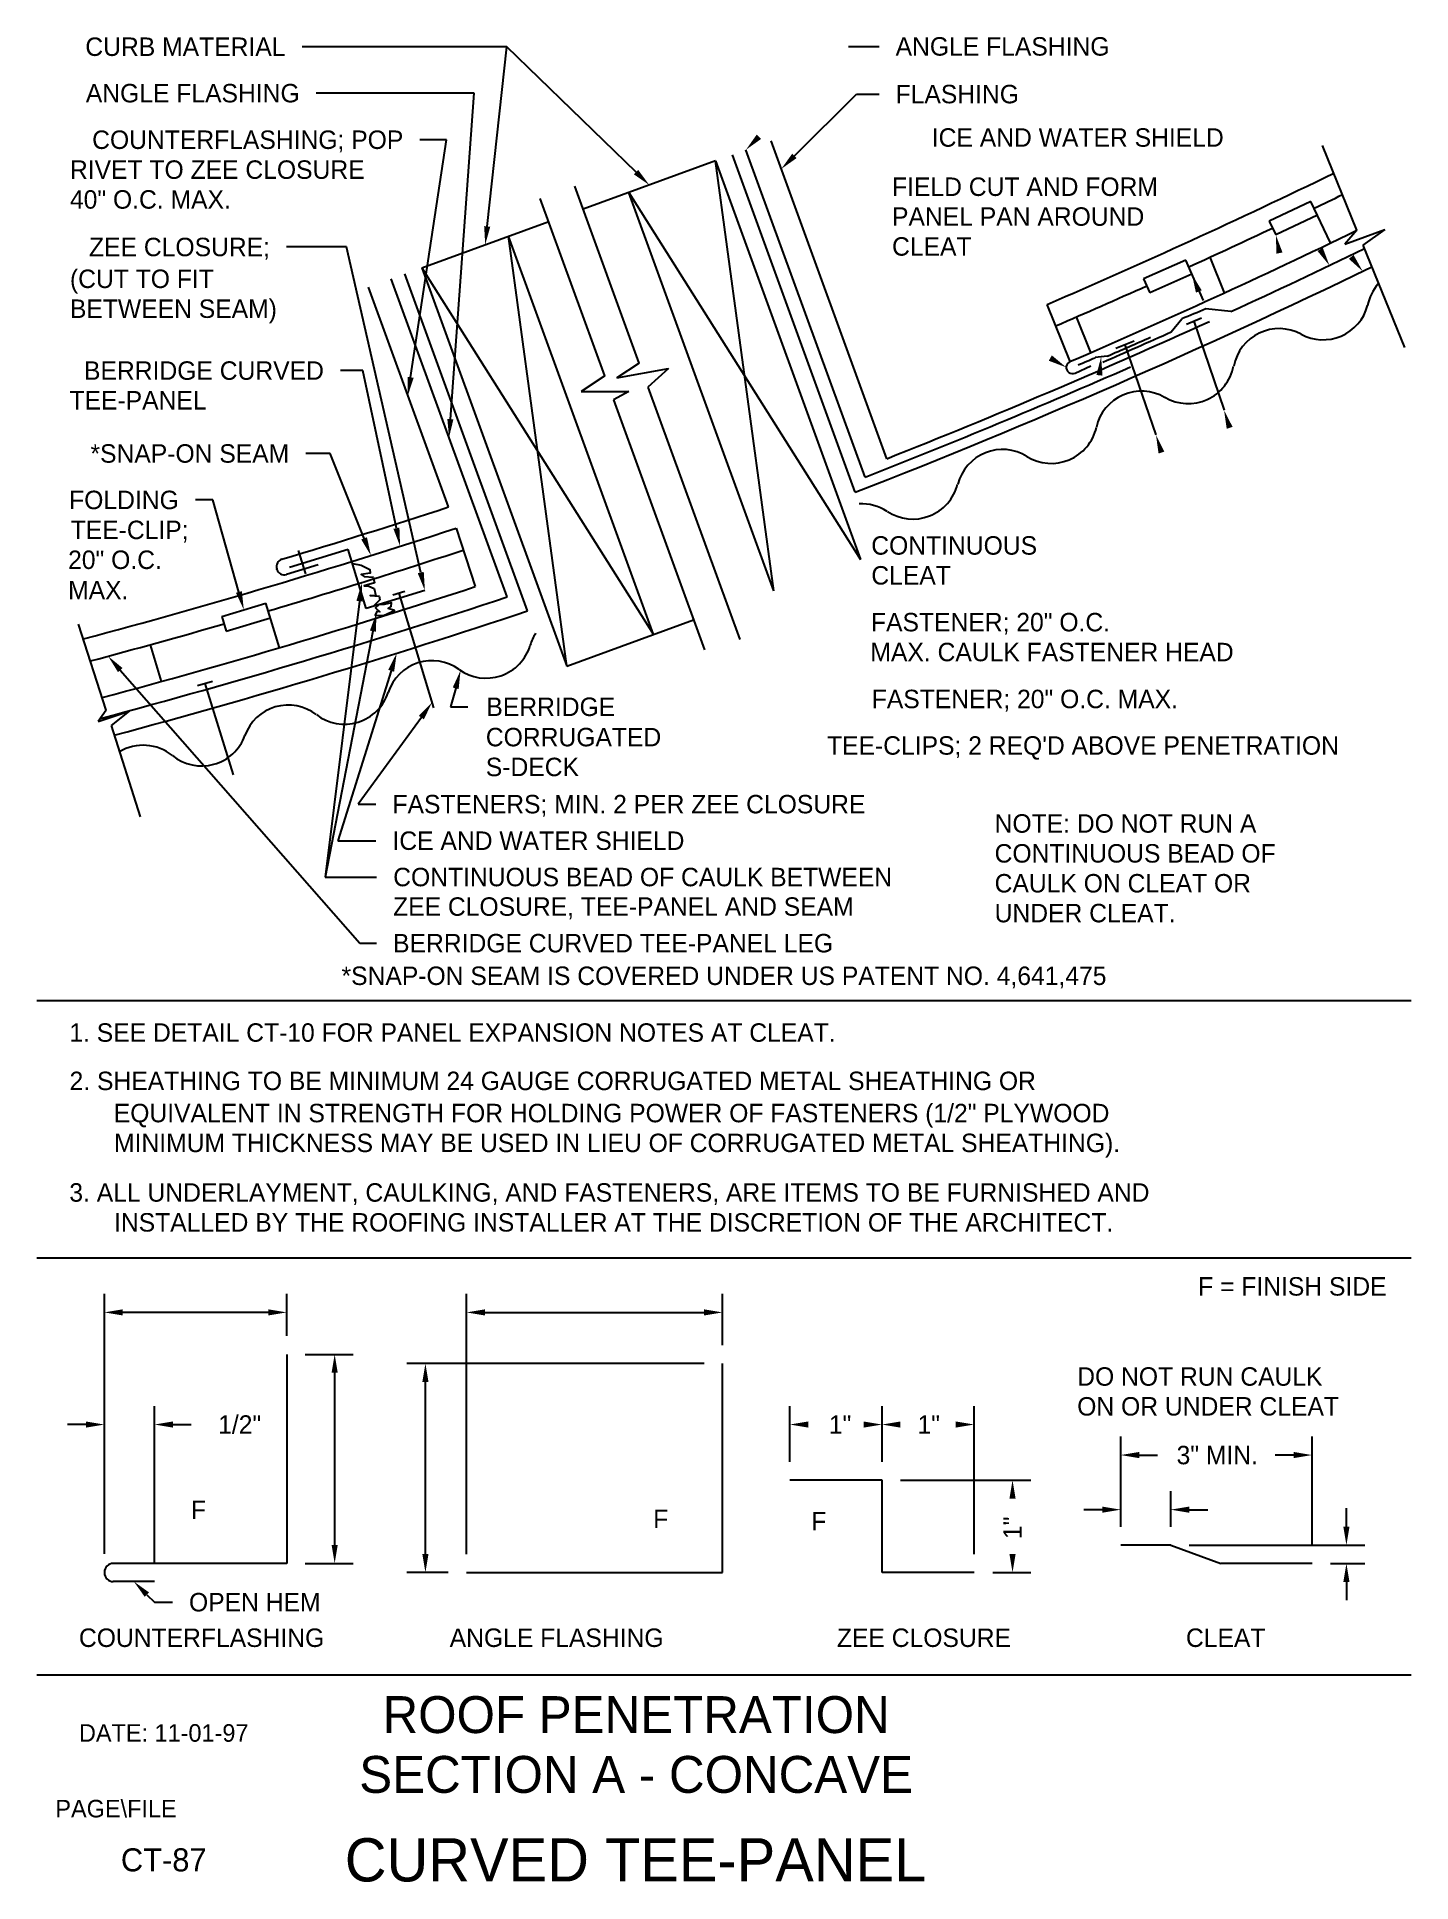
# Model space of a CAD drawing. Extents: x 0.1 to 22.4, y 0.8 to 30.8.
import ezdxf
from ezdxf.enums import TextEntityAlignment as Align

# ---------------------------------------------------------------- set-up
doc = ezdxf.new("R2010")
doc.units = 0
doc.header["$LTSCALE"] = 0.39999
doc.linetypes.add('HIDDENX2', pattern=[0])
for name, color, linetype in [('BORDER', 7, 'CONTINUOUS'), ('CMP-FLSH', 7, 'CONTINUOUS'), ('DIM-TXT', 7, 'CONTINUOUS'), ('STRCTR', 7, 'CONTINUOUS')]:
    doc.layers.add(name, color=color, linetype=linetype)

msp = doc.modelspace()

# ---------------------------------------------------------------- linework, layer by layer
at = {"layer": 'BORDER', "color": 0, "linetype": 'CONTINUOUS'}
for p, q in [((0.094, 15.098), (22.441, 15.098)), ((0.094, 10.912), (22.441, 10.912)), ((22.441, 4.125), (0.094, 4.125))]:
    msp.add_line(p, q, dxfattribs=at)
at = {"layer": 'CMP-FLSH', "color": 0, "linetype": 'CONTINUOUS'}
for p, q in [((13.4, 23.358), (11.403, 28.846)), ((13.561, 23.604), (11.624, 28.926)), ((13.914, 23.904), (12.032, 29.074)), ((7.739, 21.657), (5.857, 26.827)), ((8.071, 21.431), (6.078, 26.907)), ((6.785, 23.119), (5.485, 26.692)), ((16.897, 25.484), (16.521, 26.411)), ((18.54, 25.966), (18.711, 26.178)), ((18.789, 26.092), (19.035, 26.192)), ((18.908, 26.141), (19.399, 24.691)), ((19.51, 26.296), (19.104, 26.338)), ((17.64, 25.699), (17.936, 25.819)), ((17.5, 25.571), (17.301, 25.547)), ((17.786, 25.758), (18.292, 24.29)), ((16.978, 25.297), (17.23, 25.414)), ((6.911, 22.775), (7.222, 21.824)), ((5.156, 22.427), (4.199, 22.136)), ((4.345, 22.41), (4.46, 22.032)), ((5.447, 21.471), (5.156, 22.427)), ((3.997, 22.105), (3.994, 22.113)), ((4.668, 22.178), (4.153, 22.022)), ((6.403, 21.761), (5.447, 21.471)), ((5.88, 21.689), (6.075, 21.748)), ((5.978, 21.718), (6.544, 19.854)), ((2.705, 20.215), (2.948, 20.289)), ((2.827, 20.252), (3.283, 18.763)), ((4.156, 9.343), (4.156, 5.944)), ((11.243, 5.797), (11.243, 9.195)), ((13.837, 7.297), (12.337, 7.297)), ((13.837, 5.797), (13.837, 7.297)), ((18.533, 6.24), (17.719, 6.24)), ((18.533, 6.24), (19.347, 5.944)), ((1.191, 5.794), (1.191, 5.799)), ((4.156, 5.944), (1.336, 5.944)), ((7.079, 5.797), (11.243, 5.797)), ((15.337, 5.797), (13.837, 5.797)), ((20.831, 5.944), (19.347, 5.944)), ((2.005, 5.649), (1.336, 5.649))]:
    msp.add_line(p, q, dxfattribs=at)
at = {"layer": 'CMP-FLSH', "color": 0, "linetype": 'HIDDENX2'}
for p, q in [((20.811, 28.088), (20.133, 27.766)), ((21.132, 27.412), (20.811, 28.088)), ((20.133, 27.766), (20.241, 27.541)), ((20.918, 27.862), (20.241, 27.541)), ((18.777, 27.13), (18.09, 26.828)), ((19.065, 26.476), (18.777, 27.13)), ((19.406, 26.601), (19.171, 27.181)), ((18.09, 26.828), (18.191, 26.599)), ((18.877, 26.902), (18.191, 26.599)), ((17.231, 25.629), (16.997, 26.209)), ((3.1, 21.339), (3.818, 21.557)), ((3.1, 21.339), (3.173, 21.1)), ((3.173, 21.1), (3.891, 21.318)), ((4.038, 20.832), (3.818, 21.557)), ((1.934, 20.879), (2.116, 20.281))]:
    msp.add_line(p, q, dxfattribs=at)
at = {"layer": 'CMP-FLSH', "color": 0, "linetype": 'CONTINUOUS'}
for points in [[(5.224, 22.203, 0), (5.365, 22.172, 0), (5.509, 22.104, 0), (5.515, 22.043, 0), (5.366, 22.02, 0), (5.414, 21.987, 0), (5.561, 21.979, 0), (5.586, 21.887, 0), (5.415, 21.835, 0), (5.494, 21.831, 0), (5.581, 21.796, 0), (5.603, 21.673, 0), (5.515, 21.678, 0), (5.662, 21.67, 0), (5.669, 21.609, 0), (5.569, 21.508, 0)], [(5.739, 21.535, 0), (5.652, 21.527, 0), (5.598, 21.482, 0), (5.673, 21.417, 0), (5.624, 21.42, 0), (5.592, 21.361, 0), (5.729, 21.353, 0), (5.911, 21.435, 0), (5.804, 21.471, 0), (5.855, 21.499, 0), (5.858, 21.559, 0), (5.739, 21.535, 0)]]:
    msp.add_polyline3d(points, dxfattribs=at)
for centre, radius, start, end in [((-28.577, 131.074), 113.965, 293.31086, 295.88922), ((-28.577, 131.074), 114.965, 293.29763, 295.85575), ((-28.577, 131.074), 115.286, 294.65253, 295.84514), ((-28.577, 131.074), 115.606, 291.29119, 295.8346), ((-28.577, 131.074), 115.286, 291.62736, 294.46256), ((50.449, -50.992), 83.441, 112.06442, 112.35576), ((-28.577, 131.074), 115.186, 293.54157, 294.14523), ((-28.37, 131.121), 115.086, 293.48811, 293.8713), ((-28.295, 131.215), 115.086, 293.19283, 293.34018), ((-28.577, 131.074), 115.436, 291.40973, 293.73065), ((16.935, 25.389), 0.102, 112.0468, 295), ((-28.682, 131.425), 113.965, 286.70555, 288.13247), ((-28.577, 131.074), 113.965, 284.96336, 288.14306), ((4.114, 22.15), 0.125, 106.9081, 196.9043), ((4.116, 22.141), 0.125, 196.9063, 286.9061), ((-28.577, 131.074), 115.286, 284.93067, 288.36122), ((-28.577, 131.074), 114.965, 284.98752, 288.14306), ((-28.577, 131.074), 115.606, 285.00279, 288.48224), ((1.336, 5.799), 0.145, 89.9998, 180.0002), ((1.336, 5.794), 0.145, 179.9998, 270.0002)]:
    msp.add_arc(centre, radius, start, end, dxfattribs=at)
at = {"layer": 'CMP-FLSH', "color": 0, "linetype": 'HIDDENX2'}
for start, end in [(295.62028, 295.8766), (294.49191, 295.24445), (293.30671, 294.11607), (286.47875, 288.14306), (284.97247, 286.1029)]:
    msp.add_arc((-28.577, 131.074), 114.34, start, end, dxfattribs=at)
at = {"layer": 'DIM-TXT', "color": 0, "linetype": 'CONTINUOUS'}
for p, q in [((7.737, 30.602), (4.406, 30.602)), ((7.417, 27.681), (7.737, 30.602)), ((9.837, 28.563), (7.737, 30.602)), ((13.294, 30.607), (13.788, 30.607)), ((7.203, 29.847), (4.637, 29.847)), ((6.818, 24.547), (7.203, 29.847)), ((12.412, 28.827), (13.423, 29.832)), ((13.423, 29.832), (13.788, 29.832)), ((6.171, 25.226), (6.753, 29.09)), ((6.753, 29.09), (6.322, 29.09)), ((5.128, 27.346), (4.154, 27.346)), ((6.336, 22.054), (5.128, 27.346)), ((5.395, 25.337), (5.031, 25.337)), ((5.94, 22.774), (5.395, 25.337)), ((4.864, 23.989), (4.467, 23.989)), ((5.414, 22.609), (4.864, 23.989)), ((2.956, 23.234), (2.671, 23.234)), ((3.378, 21.737), (2.956, 23.234)), ((5.339, 21.588), (4.784, 17.103)), ((5.558, 21.1), (4.784, 17.103)), ((1.45, 20.467), (5.344, 16.028)), ((5.855, 20.457), (4.99, 17.694)), ((6.904, 20.172), (6.821, 19.871)), ((6.821, 19.871), (7.103, 19.871)), ((6.346, 19.695), (5.318, 18.288)), ((5.318, 18.288), (5.606, 18.288)), ((4.99, 17.694), (5.606, 17.694)), ((4.784, 17.103), (5.618, 17.103)), ((5.344, 16.028), (5.616, 16.028)), ((1.191, 6.099), (1.191, 10.325)), ((4.156, 9.643), (4.156, 10.325)), ((7.079, 6.097), (7.079, 10.325)), ((11.243, 9.495), (11.243, 10.325)), ((3.856, 10.025), (1.491, 10.025)), ((7.379, 10.025), (10.943, 10.025)), ((4.456, 9.343), (5.236, 9.343)), ((4.936, 6.244), (4.936, 9.043)), ((10.943, 9.195), (6.112, 9.195)), ((6.412, 6.097), (6.412, 8.895)), ((2.005, 5.949), (2.005, 8.502)), ((12.337, 7.597), (12.337, 8.502)), ((13.837, 7.597), (13.837, 8.502)), ((15.337, 6.097), (15.337, 8.502)), ((0.891, 8.202), (0.591, 8.202)), ((2.305, 8.202), (2.605, 8.202)), ((17.719, 6.54), (17.719, 8.006)), ((20.831, 6.244), (20.831, 8.006)), ((18.019, 7.706), (18.319, 7.706)), ((20.531, 7.706), (20.231, 7.706)), ((14.137, 7.297), (16.259, 7.297)), ((18.533, 6.54), (18.533, 7.118)), ((17.419, 6.818), (17.119, 6.818)), ((18.833, 6.818), (19.133, 6.818)), ((21.389, 6.54), (21.389, 6.84)), ((18.833, 6.24), (21.689, 6.24)), ((4.456, 5.944), (5.236, 5.944)), ((6.779, 5.797), (6.112, 5.797)), ((15.637, 5.797), (16.259, 5.797)), ((21.131, 5.944), (21.689, 5.944)), ((1.883, 5.436), (2.005, 5.314)), ((21.389, 5.644), (21.389, 5.344)), ((2.005, 5.314), (2.297, 5.314))]:
    msp.add_line(p, q, dxfattribs=at)
for points in [[(11.871, 29.103), (11.8, 29.174), (11.624, 28.926)], [(12.447, 28.791), (12.376, 28.862), (12.199, 28.615)], [(9.872, 28.599), (9.802, 28.527), (10.052, 28.354)], [(7.466, 27.675), (7.367, 27.686), (7.384, 27.383)], [(6.22, 25.219), (6.122, 25.234), (6.126, 24.93)], [(6.867, 24.544), (6.768, 24.551), (6.796, 24.248)], [(5.461, 22.628), (5.368, 22.591), (5.525, 22.331)], [(5.989, 22.784), (5.891, 22.764), (6, 22.481)], [(6.385, 22.065), (6.287, 22.042), (6.403, 21.761)], [(3.426, 21.751), (3.33, 21.724), (3.459, 21.448)], [(5.29, 21.594), (5.389, 21.582), (5.376, 21.885)], [(5.509, 21.11), (5.607, 21.091), (5.615, 21.395)], [(5.807, 20.472), (5.903, 20.441), (5.945, 20.743)], [(1.412, 20.435), (1.487, 20.5), (1.252, 20.693)], [(6.856, 20.185), (6.952, 20.159), (6.983, 20.461)], [(6.305, 19.724), (6.387, 19.666), (6.518, 19.941)], [(1.491, 10.075), (1.491, 9.975), (1.191, 10.025)], [(3.856, 10.075), (3.856, 9.975), (4.156, 10.025)], [(7.379, 10.075), (7.379, 9.975), (7.079, 10.025)], [(10.943, 10.075), (10.943, 9.975), (11.243, 10.025)], [(4.886, 9.043), (4.986, 9.043), (4.936, 9.343)], [(6.362, 8.895), (6.462, 8.895), (6.412, 9.195)], [(0.891, 8.252), (0.891, 8.152), (1.191, 8.202)], [(2.305, 8.252), (2.305, 8.152), (2.005, 8.202)], [(12.637, 8.252), (12.637, 8.152), (12.337, 8.202)], [(13.537, 8.252), (13.537, 8.152), (13.837, 8.202)], [(14.137, 8.252), (14.137, 8.152), (13.837, 8.202)], [(15.037, 8.252), (15.037, 8.152), (15.337, 8.202)], [(18.019, 7.756), (18.019, 7.656), (17.719, 7.706)], [(20.531, 7.756), (20.531, 7.656), (20.831, 7.706)], [(15.909, 6.997), (16.009, 6.997), (15.959, 7.297)], [(17.419, 6.868), (17.419, 6.768), (17.719, 6.818)], [(18.833, 6.868), (18.833, 6.768), (18.533, 6.818)], [(21.339, 6.54), (21.439, 6.54), (21.389, 6.24)], [(4.886, 6.244), (4.986, 6.244), (4.936, 5.944)], [(6.362, 6.097), (6.462, 6.097), (6.412, 5.797)], [(15.909, 6.097), (16.009, 6.097), (15.959, 5.797)], [(21.339, 5.644), (21.439, 5.644), (21.389, 5.944)], [(1.847, 5.401), (1.918, 5.472), (1.671, 5.649)]]:
    msp.add_solid(points, dxfattribs=at)
at = {"layer": 'DIM-TXT', "color": 0, "linetype": 'CONTINUOUS', "extrusion": (0, 0, -1)}
for points in [[(-20.252, 27.237), (-20.241, 27.541), (-20.35, 27.257)], [(-21.006, 27.331), (-21.112, 27.046), (-20.919, 27.281)], [(-21.506, 27.216), (-21.654, 26.951), (-21.428, 27.154)], [(-18.942, 26.604), (-18.877, 26.902), (-19.035, 26.642)], [(-16.599, 25.584), (-16.833, 25.389), (-16.548, 25.497)], [(-17.323, 25.265), (-17.4, 25.559), (-17.422, 25.255)], [(-19.442, 24.39), (-19.399, 24.691), (-19.538, 24.421)], [(-18.334, 23.989), (-18.292, 24.29), (-18.429, 24.019)]]:
    msp.add_solid(points, dxfattribs=at)
at = {"layer": 'STRCTR', "color": 0, "linetype": 'CONTINUOUS'}
for p, q in [((21.559, 27.619), (21.001, 28.998)), ((11.129, 28.746), (8.975, 27.962)), ((12.077, 21.755), (11.129, 28.746)), ((11.129, 28.746), (13.486, 22.268)), ((9.887, 25.458), (8.84, 28.333)), ((9.719, 28.233), (13.486, 22.268)), ((12.077, 21.755), (9.719, 28.233)), ((9.327, 25.254), (8.279, 28.134)), ((6.352, 27.007), (8.416, 27.758)), ((21.365, 27.394), (22.013, 27.633)), ((21.559, 27.619), (21.365, 27.394)), ((22.013, 27.633), (21.657, 27.378)), ((8.709, 20.532), (7.762, 27.52)), ((10.119, 21.045), (7.762, 27.52)), ((21.657, 27.378), (22.332, 25.712)), ((6.352, 27.007), (10.119, 21.045)), ((6.352, 27.007), (8.709, 20.532)), ((9.327, 25.254), (8.946, 24.997)), ((9.887, 25.458), (9.524, 25.221)), ((9.524, 25.221), (10.367, 25.369)), ((10.367, 25.369), (10.029, 25.066)), ((8.946, 24.997), (9.717, 24.997)), ((9.717, 24.997), (9.469, 24.863)), ((10.029, 25.066), (11.523, 20.964)), ((9.469, 24.863), (10.949, 20.799)), ((1.219, 19.815), (0.772, 21.214)), ((8.709, 20.532), (10.772, 21.283)), ((1.219, 19.815), (1.092, 19.631)), ((1.092, 19.631), (1.592, 19.802)), ((1.592, 19.802), (1.299, 19.567)), ((1.299, 19.567), (1.773, 18.083))]:
    msp.add_line(p, q, dxfattribs=at)
for centre, start, end in [((22.469, 26.25), 138.5377, 169.1178), ((21.009, 26.588), 241.4942, 344.8952), ((20.293, 25.269), 61.4942, 169.1178), ((18.815, 25.55), 239.792, 349.1178), ((18.055, 24.252), 59.792, 167.4155), ((16.591, 24.578), 238.0897, 347.4155), ((15.798, 23.305), 58.0897, 165.7132), ((14.339, 23.673), 236.3875, 345.7132), ((13.503, 22.422), 56.3875, 92.9951), ((8.836, 20.661), 147.3729, 163.512), ((7.398, 21.086), 234.1862, 343.512), ((6.52, 19.87), 54.1862, 161.8097), ((5.095, 20.338), 232.4878, 341.8136), ((4.181, 19.148), 52.4917, 160.1152), ((1.823, 18.496), 50.7894, 121.0585), ((2.771, 19.659), 230.7894, 340.1152)]:
    msp.add_arc(centre, 0.75, start, end, dxfattribs=at)

# ---------------------------------------------------------------- texts
at = {"layer": 'BORDER', "color": 0, "linetype": 'CONTINUOUS'}
for s, height, p in [('DATE: 11-01-97', 0.2853, (2.156, 3.188)), ('CT-87', 0.375, (2.156, 1.125)), ('CURVED TEE-PANEL', 0.70312, (9.829, 1.125))]:
    msp.add_text(s, height=height, dxfattribs=at).set_placement(p, align=Align.MIDDLE)
msp.add_text('PAGE\\FILE', height=0.2853, dxfattribs=at).set_placement((0.394, 1.815))
at = {"layer": 'DIM-TXT', "color": 0, "linetype": 'CONTINUOUS'}
for s, p in [('CURB MATERIAL', (4.136, 30.602)), ('ANGLE FLASHING', (4.367, 29.847)), ('COUNTERFLASHING; POP', (6.052, 29.09)), ('ICE AND WATER SHIELD', (19.394, 29.126)), ('ZEE CLOSURE;', (3.884, 27.346)), ('BERRIDGE CURVED', (4.761, 25.337)), ('*SNAP-ON SEAM', (4.197, 23.989)), ('FOLDING', (2.401, 23.234)), ("TEE-CLIPS; 2 REQ'D ABOVE PENETRATION", (21.267, 19.242))]:
    msp.add_text(s, height=0.3, dxfattribs=at).set_placement(p, align=Align.MIDDLE_RIGHT)
for s, p in [('ANGLE FLASHING', (14.058, 30.607)), ('FLASHING', (14.058, 29.832)), ('BERRIDGE', (7.403, 19.871)), ('FASTENERS; MIN. 2 PER ZEE CLOSURE', (5.876, 18.288)), ('BERRIDGE CURVED TEE-PANEL LEG', (5.886, 16.028)), ('OPEN HEM', (2.567, 5.314))]:
    msp.add_text(s, height=0.3, dxfattribs=at).set_placement(p, align=Align.MIDDLE_LEFT)
for s, p in [('RIVET TO ZEE CLOSURE', (0.631, 28.454)), ('40" O.C. MAX.', (0.631, 27.969)), ('FIELD CUT AND FORM', (14, 28.176)), ('PANEL PAN AROUND', (14, 27.691)), ('CLEAT', (14, 27.205)), ('(CUT TO FIT', (0.631, 26.679)), ('BETWEEN SEAM)', (0.631, 26.193)), ('TEE-PANEL', (0.624, 24.704)), ('TEE-CLIP;', (0.643, 22.597)), ('CONTINUOUS', (13.662, 22.344)), ('20" O.C.', (0.601, 22.111)), ('MAX.', (0.601, 21.618)), ('CLEAT', (13.663, 21.858)), ('FASTENER; 20" O.C.', (13.658, 21.097)), ('MAX. CAULK FASTENER HEAD', (13.648, 20.611)), ('FASTENER; 20" O.C. MAX.', (13.67, 19.848)), ('CORRUGATED', (7.394, 19.228)), ('S-DECK', (7.394, 18.743)), ('NOTE: DO NOT RUN A ', (15.668, 17.824)), ('CONTINUOUS BEAD OF', (15.668, 17.338)), ('CAULK ON CLEAT OR', (15.668, 16.852)), ('ZEE CLOSURE, TEE-PANEL AND SEAM', (5.886, 16.473)), ('UNDER CLEAT.', (15.668, 16.367)), ('1. SEE DETAIL CT-10 FOR PANEL EXPANSION NOTES AT CLEAT.', (0.621, 14.425)), ('2. SHEATHING TO BE MINIMUM 24 GAUGE CORRUGATED METAL SHEATHING OR', (0.625, 13.639)), ('EQUIVALENT IN STRENGTH FOR HOLDING POWER OF FASTENERS (1/2" PLYWOOD', (1.344, 13.116)), ('MINIMUM THICKNESS MAY BE USED IN LIEU OF CORRUGATED METAL SHEATHING).', (1.348, 12.631)), ('3. ALL UNDERLAYMENT, CAULKING, AND FASTENERS, ARE ITEMS TO BE FURNISHED AND', (0.621, 11.825)), ('INSTALLED BY THE ROOFING INSTALLER AT THE DISCRETION OF THE ARCHITECT.', (1.348, 11.339)), ('DO NOT RUN CAULK', (17.011, 8.833)), ('ON OR UNDER CLEAT', (17.011, 8.348)), ('F', (2.6, 6.667)), ('F', (10.115, 6.519)), ('F', (12.686, 6.482))]:
    msp.add_text(s, height=0.3, dxfattribs=at).set_placement(p)
for s, p in [('ICE AND WATER SHIELD', (5.876, 17.694)), ('CONTINUOUS BEAD OF CAULK BETWEEN', (5.888, 17.103))]:
    msp.add_text(s, height=0.3, rotation=360, dxfattribs=at).set_placement(p, align=Align.MIDDLE_LEFT)
for s, height, p in [('*SNAP-ON SEAM IS COVERED UNDER US PATENT NO. 4,641,475', 0.3, (11.267, 15.348)), ('COUNTERFLASHING', 0.3, (2.772, 4.586)), ('ANGLE FLASHING', 0.3, (8.545, 4.586)), ('ZEE CLOSURE', 0.3, (14.519, 4.586)), ('CLEAT', 0.3, (19.426, 4.586)), ('ROOF PENETRATION', 0.6, (9.838, 3.186)), ('SECTION A - CONCAVE', 0.6, (9.838, 2.214))]:
    msp.add_text(s, height=height, dxfattribs=at).set_placement(p, align=Align.CENTER)
msp.add_text('F = FINISH SIDE', height=0.3, dxfattribs=at).set_placement((22.042, 10.298), align=Align.RIGHT)
for s, p in [('1/2"', (3.391, 8.202)), ('1"', (14.597, 8.202)), ('3" MIN.', (19.289, 7.706))]:
    msp.add_text(s, height=0.3, dxfattribs=at).set_placement(p, align=Align.MIDDLE_CENTER)
msp.add_text('1"', height=0.3, dxfattribs=at).set_placement((13.155, 8.202), align=Align.MIDDLE)
msp.add_text('1"', height=0.3, rotation=90, dxfattribs=at).set_placement((15.959, 6.523), align=Align.MIDDLE_CENTER)

doc.saveas('drawing.dxf')
